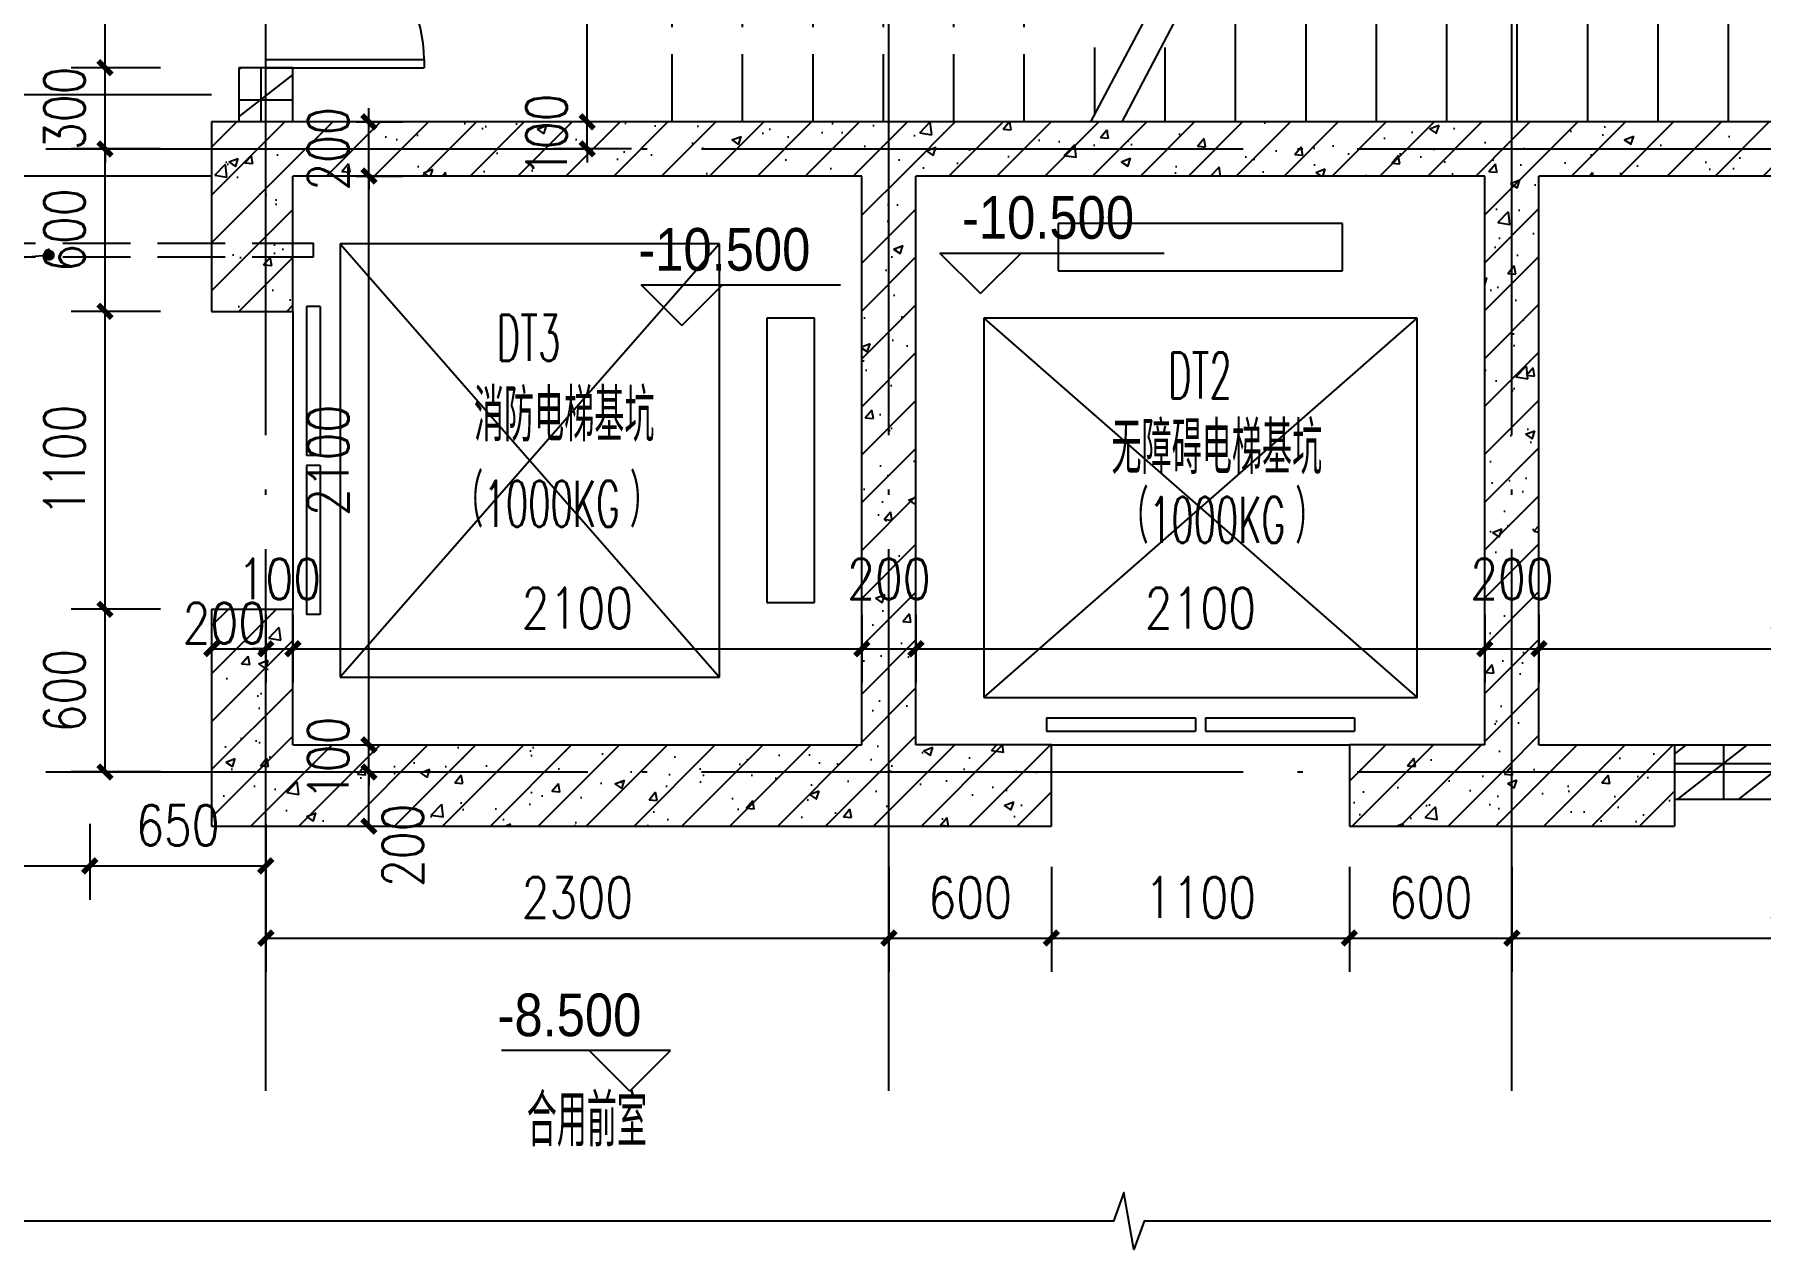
# Model space of a CAD drawing. Extents: x 718358 to 1668613, y -348838 to -159582.
# Drawn here: x 789338 to 795710, y -245569 to -241084 of the extents above; entities that cross this region are included whole.
import ezdxf

# ---------------------------------------------------------------- set-up
doc = ezdxf.new("R2010")
doc.units = 0
doc.header["$LTSCALE"] = 1000
doc.linetypes.add('DASH', pattern=[0.35, 0.25, -0.1])
doc.linetypes.add('DOTE', pattern=[2.42, 2, -0.2, 0.02, -0.2])
for name, color, linetype in [('地下室排水', 44, 'Continuous'), ('建-可见线', 7, 'Continuous'), ('建-墙体', 2, 'Continuous'), ('建-尺寸', 73, 'Continuous'), ('建-引出', 3, 'Continuous'), ('建-影线', 8, 'Continuous'), ('建-房间名', 7, 'Continuous'), ('建-柱子', 6, 'Continuous'), ('建-标高', 3, 'Continuous'), ('建-楼梯', 4, 'Continuous'), ('建-符号', 3, 'Continuous'), ('建-符号说明', 7, 'Continuous'), ('建-轴网', 14, 'DOTE'), ('建-门', 4, 'Continuous'), ('建-门窗', 4, 'Continuous')]:
    doc.layers.add(name, color=color, linetype=linetype)
doc.styles.add('_TCH_DIM', font='gt单线西文.shx', dxfattribs={"width": 0.8, "bigfont": 'gt单线中文.shx'})
doc.styles.add('DIM_FONT', font='SIMPLEX.shx', dxfattribs={"width": 0.8, "bigfont": 'GBCBIG.shx'})
doc.dimstyles.new('DIMN50', dxfattribs={"dimscale": 0.5, "dimtxt": 300, "dimasz": 100, "dimexe": 250, "dimexo": 300, "dimgap": 150, "dimtad": 1, "dimdec": 0, "dimzin": 0, "dimdsep": 46, "dimtxsty": 'DIM_FONT', "dimblk": 'ARCHTICK', "dimcen": 0.09, "dimdle": 1, "dimclrt": 7, "dimazin": 2, "dimtfac": 1, "dimtdec": 0, "dimtix": 1, "dimtmove": 2, "dimatfit": 3, "dimldrblk": 'ARCHTICK', "dimfxl": 1, "dimtolj": 1, "dimtzin": 0, "dimarcsym": 0})
pattern_1 = [(45, (0, 0), (-88.388348, 88.388348), []), (50, (0, 0), (358.63009, -31.37607), [37.5, -412.5]), (355, (0, 0), (-69.37567, 376.09607), [30, -330]), (100.4514, (29.9, -2.6), (289.25469, 344.71977), [31.8701, -350.57106]), (46.1842, (0, 100), (533.62052, -82.7595), [56.25, -618.75]), (96.6356, (44.47, 93.1), (467.33135, 487.05894), [47.80514, -525.8565]), (351.1842, (0, 100), (467.33097, 487.0593), [45, -495]), (21, (50, 75), (298.45353, -201.30945), [37.5, -412.5]), (326, (50, 75), (121.65767, 362.57502), [30, -330]), (71.4514, (74.87, 58.22), (420.11131, 161.26525), [31.8701, -350.57106]), (37.5, (0, 0), (6.079928, 166.446927), [0, -326, 0, -335, 0, -331.25]), (7.5, (0, 0), (131.53477, 197.205856), [0, -191, 0, -318.5, 0, -126.25]), (327.5, (-111.5, 0), (266.911218, -11.277436), [0, -125, 0, -390, 0, -517.5]), (317.5, (-161.5, 0), (291.593085, 50.05249), [0, -162.5, 0, -259, 0, -367.5])]
pattern_2 = [(0, (0, 0), (0, 175), []), (37.875, (200, 0), (-84.807639, 109.038328), []), (90, (200, 0), (-225, 1e-14), [])]

# ---------------------------------------------------------------- blocks, each defined once
blk = doc.blocks.new('hghgdgf')
at = {"layer": '建-楼梯'}
for p, q in [((768962.8, -238756.2), (771201.5, -238756.2)), ((768962.8, -238756.2), (768962.8, -239946.2)), ((769222.8, -238756.2), (769222.8, -239946.2)), ((769482.8, -238756.2), (769482.8, -239946.2)), ((769742.8, -238756.2), (769742.8, -239946.2)), ((770002.8, -238756.2), (770002.8, -239946.2)), ((770262.8, -238756.2), (770262.8, -239946.2)), ((770522.8, -238756.2), (770522.8, -239946.2)), ((770782.8, -238756.2), (770782.8, -239371)), ((771201.5, -238756.2), (770921.1, -239291.8)), ((771316.9, -238756.2), (770994.3, -239365)), ((771042.8, -238756.2), (771042.8, -239081)), ((770921.1, -239291.8), (771047.3, -239417.9)), ((771042.8, -239281), (771042.8, -239413.4)), ((771047.3, -239417.9), (770782.4, -239371.2)), ((770782.4, -239371.2), (770914.5, -239503.3)), ((770782.8, -239371.6), (770782.8, -239531.3)), ((770841.3, -239430.1), (770508.7, -240006.2)), ((770914.5, -239503.3), (770624.1, -240006.2)), ((768962.8, -239946.2), (768962.8, -240006.2)), ((768962.8, -239946.2), (770543.3, -239946.2)), ((768962.8, -239946.2), (768962.8, -240006.2)), ((768962.8, -240006.2), (770508.7, -240006.2)), ((768962.8, -240006.2), (770508.7, -240006.2)), ((770911.1, -240609), (771201.5, -240106.2)), ((770984.3, -240682.2), (771316.9, -240106.2)), ((772862.8, -240106.2), (771316.9, -240106.2)), ((772862.8, -240106.2), (771316.9, -240106.2)), ((772862.8, -240166.2), (772862.8, -240106.2)), ((772862.8, -240166.2), (772862.8, -240106.2)), ((772862.8, -240166.2), (771282.3, -240166.2)), ((771302.8, -241356.4), (771302.8, -240166.2)), ((771562.8, -241356.4), (771562.8, -240166.2)), ((771822.8, -241356.4), (771822.8, -240166.2)), ((772082.8, -241356.4), (772082.8, -240166.2)), ((772342.8, -241356.4), (772342.8, -240166.2)), ((772602.8, -241356.4), (772602.8, -240166.2)), ((772862.8, -241356.4), (772862.8, -240166.2)), ((771042.8, -240740.8), (771042.8, -240581)), ((771043.2, -240741.2), (770911.1, -240609)), ((770904.5, -240820.6), (770778.3, -240694.4)), ((770778.3, -240694.4), (771043.2, -240741.2)), ((770782.8, -240831.4), (770782.8, -240698.9)), ((770508.7, -241356.4), (770831.3, -240747.4)), ((771042.8, -241356.4), (771042.8, -240741.4)), ((770624.1, -241356.4), (770904.5, -240820.6)), ((770782.8, -241356.4), (770782.8, -241081.4)), ((772862.8, -241356.4), (770624.1, -241356.4))]:
    blk.add_line(p, q, dxfattribs=at)
at = {"layer": '建-楼梯', "linetype": 'DASH'}
for p, q in [((771302.8, -238780.7), (771302.8, -239946.2)), ((771316.9, -238756.2), (772862.8, -238756.2)), ((771562.8, -238756.2), (771562.8, -239946.2)), ((771822.8, -238756.2), (771822.8, -239946.2)), ((772082.8, -238756.2), (772082.8, -239946.2)), ((772342.8, -238756.2), (772342.8, -239946.2)), ((772602.8, -238756.2), (772602.8, -239946.2)), ((772862.8, -238756.2), (772862.8, -239946.2)), ((771042.8, -239420.8), (771042.8, -239946.2)), ((770782.8, -239731.3), (770782.8, -239946.2)), ((770658.8, -239946.2), (772862.8, -239946.2)), ((772862.8, -239946.2), (772862.8, -240006.2)), ((772862.8, -239946.2), (772862.8, -240006.2)), ((770624.1, -240006.2), (772862.8, -240006.2)), ((770624.1, -240006.2), (772862.8, -240006.2)), ((771201.5, -240106.2), (768962.8, -240106.2)), ((768962.8, -240166.2), (768962.8, -240106.2)), ((771201.5, -240106.2), (768962.8, -240106.2)), ((768962.8, -240166.2), (768962.8, -240106.2)), ((768962.8, -241356.4), (768962.8, -240166.2)), ((771166.8, -240166.2), (768962.8, -240166.2)), ((769222.8, -241356.4), (769222.8, -240166.2)), ((769482.8, -241356.4), (769482.8, -240166.2)), ((769742.8, -241356.4), (769742.8, -240166.2)), ((770002.8, -241356.4), (770002.8, -240166.2)), ((770262.8, -241356.4), (770262.8, -240166.2)), ((770522.8, -241331.9), (770522.8, -240166.2)), ((770782.8, -240691.5), (770782.8, -240166.2)), ((771042.8, -240381), (771042.8, -240166.2)), ((770508.7, -241356.4), (768962.8, -241356.4))]:
    blk.add_line(p, q, dxfattribs=at)
at = {"layer": '建-符号'}
for points in [[(768832.8, -239406.2, 0, 0, 0), (770632.8, -239406.2, 40, 0, 0), (770782.8, -239406.2, 0, 0, 0)], [(772992.8, -240706.2, 0, 0, 0), (771192.8, -240706.2, 40, 0, 0), (771042.8, -240706.2, 0, 0, 0)]]:
    blk.add_lwpolyline(points, format="xyseb", dxfattribs=at)
at = {"layer": '建-符号说明', "style": '_TCH_DIM', "width": 0.8}
for p in [(768681, -239481.2), (773037.8, -240781.2)]:
    blk.add_text('上', height=122.8, dxfattribs=at).set_placement(p)
blk = doc.blocks.new('_ArchTick')
at = {"color": 0, "linetype": 'ByBlock', "const_width": 0.4}
blk.add_lwpolyline([(-0.5, -0.5), (0.5, 0.5)], dxfattribs=at)
blk = doc.blocks.new('*D3150')
at = {"layer": 'Defpoints', "color": 0, "transparency": 16777216}
for p in [(790375.4, -243806.6), (790572.8, -243806.6), (790375.4, -244006.5)]:
    blk.add_point(p, dxfattribs=at)
at = {"layer": '建-尺寸', "color": 0, "lineweight": -2, "transparency": 16777216}
for p, q in [((790525.4, -243806.6), (790697.8, -243806.6)), ((790572.8, -244007), (790572.8, -243806.1)), ((790525.4, -244006.5), (790697.8, -244006.5))]:
    blk.add_line(p, q, dxfattribs=at)
at = {"layer": '建-尺寸', "color": 0, "lineweight": -2, "transparency": 16777216, "xscale": 50, "yscale": 50, "zscale": 50}
for p, rotation in [((790572.8, -243806.6), 90), ((790572.8, -244006.5), 270)]:
    blk.add_blockref('_ArchTick', p, dxfattribs=dict(at, rotation=rotation))
at = {"layer": '建-尺寸', "color": 7, "transparency": 16777216, "insert": (790697.8, -244077.4), "char_height": 150, "attachment_point": 5, "rotation": 90, "style": 'DIM_FONT'}
blk.add_mtext('\\A1;200', dxfattribs=at)
blk = doc.blocks.new('*D3151')
at = {"layer": 'Defpoints', "color": 0, "transparency": 16777216}
for p in [(790375.4, -243706.5), (790572.8, -243706.5), (790375.4, -243806.6)]:
    blk.add_point(p, dxfattribs=at)
at = {"layer": '建-尺寸', "color": 0, "lineweight": -2, "transparency": 16777216}
for p, q in [((790525.4, -243706.5), (790697.8, -243706.5)), ((790572.8, -243706.5), (790572.8, -243656.5)), ((790572.8, -243806.6), (790572.8, -243706.5)), ((790525.4, -243806.6), (790697.8, -243806.6)), ((790572.8, -243806.6), (790572.8, -243856.6))]:
    blk.add_line(p, q, dxfattribs=at)
at = {"layer": '建-尺寸', "color": 0, "lineweight": -2, "transparency": 16777216, "xscale": 50, "yscale": 50, "zscale": 50}
for p, rotation in [((790572.8, -243706.5), 270), ((790572.8, -243806.6), 90)]:
    blk.add_blockref('_ArchTick', p, dxfattribs=dict(at, rotation=rotation))
at = {"layer": '建-尺寸', "color": 7, "transparency": 16777216, "insert": (790422.8, -243756.6), "char_height": 150, "attachment_point": 5, "rotation": 90, "style": 'DIM_FONT'}
blk.add_mtext('\\A1;100', dxfattribs=at)
blk = doc.blocks.new('*D3152')
at = {"layer": 'Defpoints', "color": 0, "transparency": 16777216}
for p in [(790375.4, -241606.5), (790572.8, -241606.5), (790375.4, -243706.5)]:
    blk.add_point(p, dxfattribs=at)
at = {"layer": '建-尺寸', "color": 0, "lineweight": -2, "transparency": 16777216}
for p, q in [((790525.4, -241606.5), (790697.8, -241606.5)), ((790572.8, -243707), (790572.8, -241606)), ((790525.4, -243706.5), (790697.8, -243706.5))]:
    blk.add_line(p, q, dxfattribs=at)
at = {"layer": '建-尺寸', "color": 0, "lineweight": -2, "transparency": 16777216, "xscale": 50, "yscale": 50, "zscale": 50}
for p, rotation in [((790572.8, -241606.5), 90), ((790572.8, -243706.5), 270)]:
    blk.add_blockref('_ArchTick', p, dxfattribs=dict(at, rotation=rotation))
at = {"layer": '建-尺寸', "color": 7, "transparency": 16777216, "insert": (790422.8, -242656.5), "char_height": 150, "attachment_point": 5, "rotation": 90, "style": 'DIM_FONT'}
blk.add_mtext('\\A1;2100', dxfattribs=at)
blk = doc.blocks.new('*D3153')
at = {"layer": 'Defpoints', "color": 0, "transparency": 16777216}
for p in [(790375.4, -241406.5), (790572.8, -241406.5), (790375.4, -241606.5)]:
    blk.add_point(p, dxfattribs=at)
at = {"layer": '建-尺寸', "color": 0, "lineweight": -2, "transparency": 16777216}
for p, q in [((790525.4, -241406.5), (790697.8, -241406.5)), ((790572.8, -241406.5), (790572.8, -241356.5)), ((790572.8, -241606.5), (790572.8, -241406.5)), ((790525.4, -241606.5), (790697.8, -241606.5)), ((790572.8, -241606.5), (790572.8, -241656.5))]:
    blk.add_line(p, q, dxfattribs=at)
at = {"layer": '建-尺寸', "color": 0, "lineweight": -2, "transparency": 16777216, "xscale": 50, "yscale": 50, "zscale": 50}
for p, rotation in [((790572.8, -241406.5), 270), ((790572.8, -241606.5), 90)]:
    blk.add_blockref('_ArchTick', p, dxfattribs=dict(at, rotation=rotation))
at = {"layer": '建-尺寸', "color": 7, "transparency": 16777216, "insert": (790422.8, -241506.5), "char_height": 150, "attachment_point": 5, "rotation": 90, "style": 'DIM_FONT'}
blk.add_mtext('\\A1;200', dxfattribs=at)
blk = doc.blocks.new('*D3156')
at = {"layer": 'Defpoints', "color": 0, "transparency": 16777216}
for p in [(794892.2, -243075.4), (796992.2, -243075.4), (796992.2, -243351.7)]:
    blk.add_point(p, dxfattribs=at)
at = {"layer": '建-尺寸', "color": 0, "lineweight": -2, "transparency": 16777216}
for p, q in [((794892.2, -243225.4), (794892.2, -243476.7)), ((796992.2, -243225.4), (796992.2, -243476.7)), ((794891.7, -243351.7), (796992.7, -243351.7))]:
    blk.add_line(p, q, dxfattribs=at)
at = {"layer": '建-尺寸', "color": 0, "lineweight": -2, "transparency": 16777216, "xscale": 50, "yscale": 50, "zscale": 50, "rotation": 180}
blk.add_blockref('_ArchTick', (794892.2, -243351.7), dxfattribs=at)
at = {"layer": '建-尺寸', "color": 0, "lineweight": -2, "transparency": 16777216, "xscale": 50, "yscale": 50, "zscale": 50}
blk.add_blockref('_ArchTick', (796992.2, -243351.7), dxfattribs=at)
at = {"layer": '建-尺寸', "color": 7, "transparency": 16777216, "insert": (795942.2, -243201.7), "char_height": 150, "attachment_point": 5, "style": 'DIM_FONT'}
blk.add_mtext('\\A1;2100', dxfattribs=at)
blk = doc.blocks.new('*D3157')
at = {"layer": 'Defpoints', "color": 0, "transparency": 16777216}
for p in [(794692.2, -243075.4), (794892.2, -243075.4), (794892.2, -243351.7)]:
    blk.add_point(p, dxfattribs=at)
at = {"layer": '建-尺寸', "color": 0, "lineweight": -2, "transparency": 16777216}
for p, q in [((794692.2, -243225.4), (794692.2, -243476.7)), ((794892.2, -243225.4), (794892.2, -243476.7)), ((794691.7, -243351.7), (794892.7, -243351.7))]:
    blk.add_line(p, q, dxfattribs=at)
at = {"layer": '建-尺寸', "color": 0, "lineweight": -2, "transparency": 16777216, "xscale": 50, "yscale": 50, "zscale": 50, "rotation": 180}
blk.add_blockref('_ArchTick', (794692.2, -243351.7), dxfattribs=at)
at = {"layer": '建-尺寸', "color": 0, "lineweight": -2, "transparency": 16777216, "xscale": 50, "yscale": 50, "zscale": 50}
blk.add_blockref('_ArchTick', (794892.2, -243351.7), dxfattribs=at)
at = {"layer": '建-尺寸', "color": 7, "transparency": 16777216, "insert": (794792.2, -243094.2), "char_height": 150, "attachment_point": 5, "style": 'DIM_FONT'}
blk.add_mtext('\\A1;200', dxfattribs=at)
blk = doc.blocks.new('*D3158')
at = {"layer": 'Defpoints', "color": 0, "transparency": 16777216}
for p in [(792592.2, -243075.4), (794692.2, -243075.4), (794692.2, -243351.7)]:
    blk.add_point(p, dxfattribs=at)
at = {"layer": '建-尺寸', "color": 0, "lineweight": -2, "transparency": 16777216}
for p, q in [((792592.2, -243225.4), (792592.2, -243476.7)), ((794692.2, -243225.4), (794692.2, -243476.7)), ((792591.7, -243351.7), (794692.7, -243351.7))]:
    blk.add_line(p, q, dxfattribs=at)
at = {"layer": '建-尺寸', "color": 0, "lineweight": -2, "transparency": 16777216, "xscale": 50, "yscale": 50, "zscale": 50, "rotation": 180}
blk.add_blockref('_ArchTick', (792592.2, -243351.7), dxfattribs=at)
at = {"layer": '建-尺寸', "color": 0, "lineweight": -2, "transparency": 16777216, "xscale": 50, "yscale": 50, "zscale": 50}
blk.add_blockref('_ArchTick', (794692.2, -243351.7), dxfattribs=at)
at = {"layer": '建-尺寸', "color": 7, "transparency": 16777216, "insert": (793642.2, -243201.7), "char_height": 150, "attachment_point": 5, "style": 'DIM_FONT'}
blk.add_mtext('\\A1;2100', dxfattribs=at)
blk = doc.blocks.new('*D3159')
at = {"layer": 'Defpoints', "color": 0, "transparency": 16777216}
for p in [(792392.2, -243075.4), (792592.2, -243075.4), (792592.2, -243351.7)]:
    blk.add_point(p, dxfattribs=at)
at = {"layer": '建-尺寸', "color": 0, "lineweight": -2, "transparency": 16777216}
for p, q in [((792392.2, -243225.4), (792392.2, -243476.7)), ((792592.2, -243225.4), (792592.2, -243476.7)), ((792391.7, -243351.7), (792592.7, -243351.7))]:
    blk.add_line(p, q, dxfattribs=at)
at = {"layer": '建-尺寸', "color": 0, "lineweight": -2, "transparency": 16777216, "xscale": 50, "yscale": 50, "zscale": 50, "rotation": 180}
blk.add_blockref('_ArchTick', (792392.2, -243351.7), dxfattribs=at)
at = {"layer": '建-尺寸', "color": 0, "lineweight": -2, "transparency": 16777216, "xscale": 50, "yscale": 50, "zscale": 50}
blk.add_blockref('_ArchTick', (792592.2, -243351.7), dxfattribs=at)
at = {"layer": '建-尺寸', "color": 7, "transparency": 16777216, "insert": (792492.2, -243094.2), "char_height": 150, "attachment_point": 5, "style": 'DIM_FONT'}
blk.add_mtext('\\A1;200', dxfattribs=at)
blk = doc.blocks.new('*D3160')
at = {"layer": 'Defpoints', "color": 0, "transparency": 16777216}
for p in [(790292.2, -243075.4), (792392.2, -243075.4), (792392.2, -243351.7)]:
    blk.add_point(p, dxfattribs=at)
at = {"layer": '建-尺寸', "color": 0, "lineweight": -2, "transparency": 16777216}
for p, q in [((790292.2, -243225.4), (790292.2, -243476.7)), ((792392.2, -243225.4), (792392.2, -243476.7)), ((790291.7, -243351.7), (792392.7, -243351.7))]:
    blk.add_line(p, q, dxfattribs=at)
at = {"layer": '建-尺寸', "color": 0, "lineweight": -2, "transparency": 16777216, "xscale": 50, "yscale": 50, "zscale": 50, "rotation": 180}
blk.add_blockref('_ArchTick', (790292.2, -243351.7), dxfattribs=at)
at = {"layer": '建-尺寸', "color": 0, "lineweight": -2, "transparency": 16777216, "xscale": 50, "yscale": 50, "zscale": 50}
blk.add_blockref('_ArchTick', (792392.2, -243351.7), dxfattribs=at)
at = {"layer": '建-尺寸', "color": 7, "transparency": 16777216, "insert": (791342.2, -243201.7), "char_height": 150, "attachment_point": 5, "style": 'DIM_FONT'}
blk.add_mtext('\\A1;2100', dxfattribs=at)
blk = doc.blocks.new('*D3161')
at = {"layer": 'Defpoints', "color": 0, "transparency": 16777216}
for p in [(790192.2, -243075.4), (790292.2, -243075.4), (790292.2, -243351.7)]:
    blk.add_point(p, dxfattribs=at)
at = {"layer": '建-尺寸', "color": 0, "lineweight": -2, "transparency": 16777216}
for p, q in [((790192.2, -243225.4), (790192.2, -243476.7)), ((790292.2, -243225.4), (790292.2, -243476.7)), ((790192.2, -243351.7), (790142.2, -243351.7)), ((790192.2, -243351.7), (790292.2, -243351.7)), ((790292.2, -243351.7), (790342.2, -243351.7))]:
    blk.add_line(p, q, dxfattribs=at)
at = {"layer": '建-尺寸', "color": 0, "lineweight": -2, "transparency": 16777216, "xscale": 50, "yscale": 50, "zscale": 50}
blk.add_blockref('_ArchTick', (790192.2, -243351.7), dxfattribs=at)
at = {"layer": '建-尺寸', "color": 0, "lineweight": -2, "transparency": 16777216, "xscale": 50, "yscale": 50, "zscale": 50, "rotation": 180}
blk.add_blockref('_ArchTick', (790292.2, -243351.7), dxfattribs=at)
at = {"layer": '建-尺寸', "color": 7, "transparency": 16777216, "insert": (790242.2, -243094.2), "char_height": 150, "attachment_point": 5, "style": 'DIM_FONT'}
blk.add_mtext('\\A1;100', dxfattribs=at)
blk = doc.blocks.new('*D3162')
at = {"layer": 'Defpoints', "color": 0, "transparency": 16777216}
for p in [(789992.2, -243075.4), (790192.2, -243075.4), (790192.2, -243351.7)]:
    blk.add_point(p, dxfattribs=at)
at = {"layer": '建-尺寸', "color": 0, "lineweight": -2, "transparency": 16777216}
for p, q in [((789992.2, -243225.4), (789992.2, -243476.7)), ((790192.2, -243225.4), (790192.2, -243476.7)), ((789991.7, -243351.7), (790192.7, -243351.7))]:
    blk.add_line(p, q, dxfattribs=at)
at = {"layer": '建-尺寸', "color": 0, "lineweight": -2, "transparency": 16777216, "xscale": 50, "yscale": 50, "zscale": 50, "rotation": 180}
blk.add_blockref('_ArchTick', (789992.2, -243351.7), dxfattribs=at)
at = {"layer": '建-尺寸', "color": 0, "lineweight": -2, "transparency": 16777216, "xscale": 50, "yscale": 50, "zscale": 50}
blk.add_blockref('_ArchTick', (790192.2, -243351.7), dxfattribs=at)
at = {"layer": '建-尺寸', "color": 7, "transparency": 16777216, "insert": (790038.7, -243257.2), "char_height": 150, "attachment_point": 5, "style": 'DIM_FONT'}
blk.add_mtext('\\A1;200', dxfattribs=at)
blk = doc.blocks.new('*D3163')
at = {"layer": 'Defpoints', "color": 0, "transparency": 16777216}
for p in [(789598.6, -243206), (789953.5, -243206), (789953.5, -243806.3)]:
    blk.add_point(p, dxfattribs=at)
at = {"layer": '建-尺寸', "color": 0, "lineweight": -2, "transparency": 16777216}
for p, q in [((789803.5, -243206), (789473.6, -243206)), ((789598.6, -243806.8), (789598.6, -243205.5)), ((789803.5, -243806.3), (789473.6, -243806.3))]:
    blk.add_line(p, q, dxfattribs=at)
at = {"layer": '建-尺寸', "color": 0, "lineweight": -2, "transparency": 16777216, "xscale": 50, "yscale": 50, "zscale": 50}
for p, rotation in [((789598.6, -243206), 90), ((789598.6, -243806.3), 270)]:
    blk.add_blockref('_ArchTick', p, dxfattribs=dict(at, rotation=rotation))
at = {"layer": '建-尺寸', "color": 7, "transparency": 16777216, "insert": (789448.6, -243506.2), "char_height": 150, "attachment_point": 5, "rotation": 90, "style": 'DIM_FONT'}
blk.add_mtext('\\A1;600', dxfattribs=at)
blk = doc.blocks.new('*D3164')
at = {"layer": 'Defpoints', "color": 0, "transparency": 16777216}
for p in [(789598.6, -242106), (789953.5, -242106), (789953.5, -243206)]:
    blk.add_point(p, dxfattribs=at)
at = {"layer": '建-尺寸', "color": 0, "lineweight": -2, "transparency": 16777216}
for p, q in [((789803.5, -242106), (789473.6, -242106)), ((789598.6, -243206.5), (789598.6, -242105.5)), ((789803.5, -243206), (789473.6, -243206))]:
    blk.add_line(p, q, dxfattribs=at)
at = {"layer": '建-尺寸', "color": 0, "lineweight": -2, "transparency": 16777216, "xscale": 50, "yscale": 50, "zscale": 50}
for p, rotation in [((789598.6, -242106), 90), ((789598.6, -243206), 270)]:
    blk.add_blockref('_ArchTick', p, dxfattribs=dict(at, rotation=rotation))
at = {"layer": '建-尺寸', "color": 7, "transparency": 16777216, "insert": (789448.6, -242656), "char_height": 150, "attachment_point": 5, "rotation": 90, "style": 'DIM_FONT'}
blk.add_mtext('\\A1;1100', dxfattribs=at)
blk = doc.blocks.new('*D3165')
at = {"layer": 'Defpoints', "color": 0, "transparency": 16777216}
for p in [(789598.6, -241506.3), (789953.5, -241506.3), (789953.5, -242106)]:
    blk.add_point(p, dxfattribs=at)
at = {"layer": '建-尺寸', "color": 0, "lineweight": -2, "transparency": 16777216}
for p, q in [((789803.5, -241506.3), (789473.6, -241506.3)), ((789598.6, -242106.5), (789598.6, -241505.8)), ((789803.5, -242106), (789473.6, -242106))]:
    blk.add_line(p, q, dxfattribs=at)
at = {"layer": '建-尺寸', "color": 0, "lineweight": -2, "transparency": 16777216, "xscale": 50, "yscale": 50, "zscale": 50}
for p, rotation in [((789598.6, -241506.3), 90), ((789598.6, -242106), 270)]:
    blk.add_blockref('_ArchTick', p, dxfattribs=dict(at, rotation=rotation))
at = {"layer": '建-尺寸', "color": 7, "transparency": 16777216, "insert": (789448.6, -241806.2), "char_height": 150, "attachment_point": 5, "rotation": 90, "style": 'DIM_FONT'}
blk.add_mtext('\\A1;600', dxfattribs=at)
blk = doc.blocks.new('*D3166')
at = {"layer": 'Defpoints', "color": 0, "transparency": 16777216}
for p in [(789598.6, -241206.5), (789953.5, -241206.5), (789953.5, -241506.3)]:
    blk.add_point(p, dxfattribs=at)
at = {"layer": '建-尺寸', "color": 0, "lineweight": -2, "transparency": 16777216}
for p, q in [((789598.6, -241206.5), (789598.6, -241156.5)), ((789803.5, -241206.5), (789473.6, -241206.5)), ((789598.6, -241506.3), (789598.6, -241206.5)), ((789803.5, -241506.3), (789473.6, -241506.3)), ((789598.6, -241506.3), (789598.6, -241556.3))]:
    blk.add_line(p, q, dxfattribs=at)
at = {"layer": '建-尺寸', "color": 0, "lineweight": -2, "transparency": 16777216, "xscale": 50, "yscale": 50, "zscale": 50}
for p, rotation in [((789598.6, -241206.5), 270), ((789598.6, -241506.3), 90)]:
    blk.add_blockref('_ArchTick', p, dxfattribs=dict(at, rotation=rotation))
at = {"layer": '建-尺寸', "color": 7, "transparency": 16777216, "insert": (789448.6, -241356.4), "char_height": 150, "attachment_point": 5, "rotation": 90, "style": 'DIM_FONT'}
blk.add_mtext('\\A1;300', dxfattribs=at)
blk = doc.blocks.new('*D3167')
at = {"layer": 'Defpoints', "color": 0, "transparency": 16777216}
for p in [(789598.6, -240006.5), (789953.5, -240006.5), (789953.5, -241206.5)]:
    blk.add_point(p, dxfattribs=at)
at = {"layer": '建-尺寸', "color": 0, "lineweight": -2, "transparency": 16777216}
for p, q in [((789803.5, -240006.5), (789473.6, -240006.5)), ((789598.6, -241207), (789598.6, -240006)), ((789803.5, -241206.5), (789473.6, -241206.5))]:
    blk.add_line(p, q, dxfattribs=at)
at = {"layer": '建-尺寸', "color": 0, "lineweight": -2, "transparency": 16777216, "xscale": 50, "yscale": 50, "zscale": 50}
for p, rotation in [((789598.6, -240006.5), 90), ((789598.6, -241206.5), 270)]:
    blk.add_blockref('_ArchTick', p, dxfattribs=dict(at, rotation=rotation))
at = {"layer": '建-尺寸', "color": 7, "transparency": 16777216, "insert": (789448.6, -240606.5), "char_height": 150, "attachment_point": 5, "rotation": 90, "style": 'DIM_FONT'}
blk.add_mtext('\\A1;1200', dxfattribs=at)
blk = doc.blocks.new('*D3172')
at = {"layer": 'Defpoints', "color": 0, "transparency": 16777216}
for p in [(791378.5, -240156.3), (791692.2, -240156.3), (791692.2, -241406.4)]:
    blk.add_point(p, dxfattribs=at)
at = {"layer": '建-尺寸', "color": 0, "lineweight": -2, "transparency": 16777216}
for p, q in [((791542.2, -240156.3), (791253.5, -240156.3)), ((791378.5, -241406.9), (791378.5, -240155.8)), ((791542.2, -241406.4), (791253.5, -241406.4))]:
    blk.add_line(p, q, dxfattribs=at)
at = {"layer": '建-尺寸', "color": 0, "lineweight": -2, "transparency": 16777216, "xscale": 50, "yscale": 50, "zscale": 50}
for p, rotation in [((791378.5, -240156.3), 90), ((791378.5, -241406.4), 270)]:
    blk.add_blockref('_ArchTick', p, dxfattribs=dict(at, rotation=rotation))
at = {"layer": '建-尺寸', "color": 7, "transparency": 16777216, "insert": (791228.5, -240781.3), "char_height": 150, "attachment_point": 5, "rotation": 90, "style": 'DIM_FONT'}
blk.add_mtext('\\A1;1250', dxfattribs=at)
blk = doc.blocks.new('*D3173')
at = {"layer": 'Defpoints', "color": 0, "transparency": 16777216}
for p in [(791378.5, -241406.4), (791692.2, -241406.4), (791692.2, -241506.2)]:
    blk.add_point(p, dxfattribs=at)
at = {"layer": '建-尺寸', "color": 0, "lineweight": -2, "transparency": 16777216}
for p, q in [((791542.2, -241406.4), (791253.5, -241406.4)), ((791378.5, -241406.4), (791378.5, -241356.4)), ((791378.5, -241506.2), (791378.5, -241406.4)), ((791542.2, -241506.2), (791253.5, -241506.2)), ((791378.5, -241506.2), (791378.5, -241556.2))]:
    blk.add_line(p, q, dxfattribs=at)
at = {"layer": '建-尺寸', "color": 0, "lineweight": -2, "transparency": 16777216, "xscale": 50, "yscale": 50, "zscale": 50}
for p, rotation in [((791378.5, -241406.4), 270), ((791378.5, -241506.2), 90)]:
    blk.add_blockref('_ArchTick', p, dxfattribs=dict(at, rotation=rotation))
at = {"layer": '建-尺寸', "color": 7, "transparency": 16777216, "insert": (791228.5, -241456.3), "char_height": 150, "attachment_point": 5, "rotation": 90, "style": 'DIM_FONT'}
blk.add_mtext('\\A1;100', dxfattribs=at)
blk = doc.blocks.new('*D3177')
at = {"layer": 'Defpoints', "color": 0, "transparency": 16777216}
for p in [(790192.2, -244006.5), (792492.2, -244006.5), (792492.2, -244419.6)]:
    blk.add_point(p, dxfattribs=at)
at = {"layer": '建-尺寸', "color": 0, "lineweight": -2, "transparency": 16777216}
for p, q in [((790192.2, -244156.5), (790192.2, -244544.6)), ((792492.2, -244156.5), (792492.2, -244544.6)), ((790191.7, -244419.6), (792492.7, -244419.6))]:
    blk.add_line(p, q, dxfattribs=at)
at = {"layer": '建-尺寸', "color": 0, "lineweight": -2, "transparency": 16777216, "xscale": 50, "yscale": 50, "zscale": 50, "rotation": 180}
blk.add_blockref('_ArchTick', (790192.2, -244419.6), dxfattribs=at)
at = {"layer": '建-尺寸', "color": 0, "lineweight": -2, "transparency": 16777216, "xscale": 50, "yscale": 50, "zscale": 50}
blk.add_blockref('_ArchTick', (792492.2, -244419.6), dxfattribs=at)
at = {"layer": '建-尺寸', "color": 7, "transparency": 16777216, "insert": (791342.2, -244269.6), "char_height": 150, "attachment_point": 5, "style": 'DIM_FONT'}
blk.add_mtext('\\A1;2300', dxfattribs=at)
blk = doc.blocks.new('*D3178')
at = {"layer": 'Defpoints', "color": 0, "transparency": 16777216}
for p in [(792492.2, -244006.5), (793092.2, -244006.5), (793092.2, -244419.6)]:
    blk.add_point(p, dxfattribs=at)
at = {"layer": '建-尺寸', "color": 0, "lineweight": -2, "transparency": 16777216}
for p, q in [((792492.2, -244156.5), (792492.2, -244544.6)), ((793092.2, -244156.5), (793092.2, -244544.6)), ((792491.7, -244419.6), (793092.7, -244419.6))]:
    blk.add_line(p, q, dxfattribs=at)
at = {"layer": '建-尺寸', "color": 0, "lineweight": -2, "transparency": 16777216, "xscale": 50, "yscale": 50, "zscale": 50, "rotation": 180}
blk.add_blockref('_ArchTick', (792492.2, -244419.6), dxfattribs=at)
at = {"layer": '建-尺寸', "color": 0, "lineweight": -2, "transparency": 16777216, "xscale": 50, "yscale": 50, "zscale": 50}
blk.add_blockref('_ArchTick', (793092.2, -244419.6), dxfattribs=at)
at = {"layer": '建-尺寸', "color": 7, "transparency": 16777216, "insert": (792792.2, -244269.6), "char_height": 150, "attachment_point": 5, "style": 'DIM_FONT'}
blk.add_mtext('\\A1;600', dxfattribs=at)
blk = doc.blocks.new('*D3179')
at = {"layer": 'Defpoints', "color": 0, "transparency": 16777216}
for p in [(793092.2, -244006.5), (794192.2, -244006.5), (794192.2, -244419.6)]:
    blk.add_point(p, dxfattribs=at)
at = {"layer": '建-尺寸', "color": 0, "lineweight": -2, "transparency": 16777216}
for p, q in [((793092.2, -244156.5), (793092.2, -244544.6)), ((794192.2, -244156.5), (794192.2, -244544.6)), ((793091.7, -244419.6), (794192.7, -244419.6))]:
    blk.add_line(p, q, dxfattribs=at)
at = {"layer": '建-尺寸', "color": 0, "lineweight": -2, "transparency": 16777216, "xscale": 50, "yscale": 50, "zscale": 50, "rotation": 180}
blk.add_blockref('_ArchTick', (793092.2, -244419.6), dxfattribs=at)
at = {"layer": '建-尺寸', "color": 0, "lineweight": -2, "transparency": 16777216, "xscale": 50, "yscale": 50, "zscale": 50}
blk.add_blockref('_ArchTick', (794192.2, -244419.6), dxfattribs=at)
at = {"layer": '建-尺寸', "color": 7, "transparency": 16777216, "insert": (793642.2, -244269.6), "char_height": 150, "attachment_point": 5, "style": 'DIM_FONT'}
blk.add_mtext('\\A1;1100', dxfattribs=at)
blk = doc.blocks.new('*D3180')
at = {"layer": 'Defpoints', "color": 0, "transparency": 16777216}
for p in [(794192.2, -244006.5), (794792.2, -244006.5), (794792.2, -244419.6)]:
    blk.add_point(p, dxfattribs=at)
at = {"layer": '建-尺寸', "color": 0, "lineweight": -2, "transparency": 16777216}
for p, q in [((794192.2, -244156.5), (794192.2, -244544.6)), ((794792.2, -244156.5), (794792.2, -244544.6)), ((794191.7, -244419.6), (794792.7, -244419.6))]:
    blk.add_line(p, q, dxfattribs=at)
at = {"layer": '建-尺寸', "color": 0, "lineweight": -2, "transparency": 16777216, "xscale": 50, "yscale": 50, "zscale": 50, "rotation": 180}
blk.add_blockref('_ArchTick', (794192.2, -244419.6), dxfattribs=at)
at = {"layer": '建-尺寸', "color": 0, "lineweight": -2, "transparency": 16777216, "xscale": 50, "yscale": 50, "zscale": 50}
blk.add_blockref('_ArchTick', (794792.2, -244419.6), dxfattribs=at)
at = {"layer": '建-尺寸', "color": 7, "transparency": 16777216, "insert": (794492.2, -244269.6), "char_height": 150, "attachment_point": 5, "style": 'DIM_FONT'}
blk.add_mtext('\\A1;600', dxfattribs=at)
blk = doc.blocks.new('*D3181')
at = {"layer": 'Defpoints', "color": 0, "transparency": 16777216}
for p in [(794792.2, -244006.5), (797092.2, -244006.5), (797092.2, -244419.6)]:
    blk.add_point(p, dxfattribs=at)
at = {"layer": '建-尺寸', "color": 0, "lineweight": -2, "transparency": 16777216}
for p, q in [((794792.2, -244156.5), (794792.2, -244544.6)), ((797092.2, -244156.5), (797092.2, -244544.6)), ((794791.7, -244419.6), (797092.7, -244419.6))]:
    blk.add_line(p, q, dxfattribs=at)
at = {"layer": '建-尺寸', "color": 0, "lineweight": -2, "transparency": 16777216, "xscale": 50, "yscale": 50, "zscale": 50, "rotation": 180}
blk.add_blockref('_ArchTick', (794792.2, -244419.6), dxfattribs=at)
at = {"layer": '建-尺寸', "color": 0, "lineweight": -2, "transparency": 16777216, "xscale": 50, "yscale": 50, "zscale": 50}
blk.add_blockref('_ArchTick', (797092.2, -244419.6), dxfattribs=at)
at = {"layer": '建-尺寸', "color": 7, "transparency": 16777216, "insert": (795942.2, -244269.6), "char_height": 150, "attachment_point": 5, "style": 'DIM_FONT'}
blk.add_mtext('\\A1;2300', dxfattribs=at)
blk = doc.blocks.new('*D3185')
at = {"layer": 'Defpoints', "color": 0, "transparency": 16777216}
for p in [(789542.5, -243847.4), (790192.2, -243847.4), (790192.2, -244153.6)]:
    blk.add_point(p, dxfattribs=at)
at = {"layer": '建-尺寸', "color": 0, "lineweight": -2, "transparency": 16777216}
for p, q in [((789542.5, -243997.4), (789542.5, -244278.6)), ((790192.2, -243997.4), (790192.2, -244278.6)), ((789542, -244153.6), (790192.7, -244153.6))]:
    blk.add_line(p, q, dxfattribs=at)
at = {"layer": '建-尺寸', "color": 0, "lineweight": -2, "transparency": 16777216, "xscale": 50, "yscale": 50, "zscale": 50, "rotation": 180}
blk.add_blockref('_ArchTick', (789542.5, -244153.6), dxfattribs=at)
at = {"layer": '建-尺寸', "color": 0, "lineweight": -2, "transparency": 16777216, "xscale": 50, "yscale": 50, "zscale": 50}
blk.add_blockref('_ArchTick', (790192.2, -244153.6), dxfattribs=at)
at = {"layer": '建-尺寸', "color": 7, "transparency": 16777216, "insert": (789867.4, -244003.6), "char_height": 150, "attachment_point": 5, "style": 'DIM_FONT'}
blk.add_mtext('\\A1;650', dxfattribs=at)
blk = doc.blocks.new('*D3186')
at = {"layer": 'Defpoints', "color": 0, "transparency": 16777216}
for p in [(788542.5, -243847.4), (789542.5, -243847.4), (789542.5, -244153.6)]:
    blk.add_point(p, dxfattribs=at)
at = {"layer": '建-尺寸', "color": 0, "lineweight": -2, "transparency": 16777216}
for p, q in [((788542.5, -243997.4), (788542.5, -244278.6)), ((789542.5, -243997.4), (789542.5, -244278.6)), ((788542, -244153.6), (789543, -244153.6))]:
    blk.add_line(p, q, dxfattribs=at)
at = {"layer": '建-尺寸', "color": 0, "lineweight": -2, "transparency": 16777216, "xscale": 50, "yscale": 50, "zscale": 50, "rotation": 180}
blk.add_blockref('_ArchTick', (788542.5, -244153.6), dxfattribs=at)
at = {"layer": '建-尺寸', "color": 0, "lineweight": -2, "transparency": 16777216, "xscale": 50, "yscale": 50, "zscale": 50}
blk.add_blockref('_ArchTick', (789542.5, -244153.6), dxfattribs=at)
at = {"layer": '建-尺寸', "color": 7, "transparency": 16777216, "insert": (789042.5, -244003.6), "char_height": 150, "attachment_point": 5, "style": 'DIM_FONT'}
blk.add_mtext('\\A1;1000', dxfattribs=at)

msp = doc.modelspace()

# ---------------------------------------------------------------- hatches: boundary and pattern name
at = {"layer": '建-影线'}
h = msp.add_hatch(dxfattribs=at)
h.set_pattern_fill('空心砖', color=256, scale=50, style=0)
h.set_pattern_definition(pattern_2)
h.paths.add_polyline_path([(790292.2, -241406.5), (790292.2, -241206.5), (790092.2, -241206.5), (790092.2, -241406.5)])
h = msp.add_hatch(dxfattribs=at)
h.set_pattern_fill('钢筋混凝土', color=256, scale=50, style=0)
h.set_pattern_definition(pattern_1)
h.paths.add_polyline_path([(789992.2, -241406.5), (789992.2, -242106.3), (790292.2, -242106.3), (790292.2, -241606.5)])
h = msp.add_hatch(dxfattribs=at)
h.set_pattern_fill('钢筋混凝土', color=256, scale=50, style=0)
h.set_pattern_definition(pattern_1)
h.paths.add_polyline_path([(792492.1, -241539.9), (792491.9, -241406.5), (789992.2, -241406.5), (790292.2, -241606.5), (792392.2, -241606.5)])
h = msp.add_hatch(dxfattribs=at)
h.set_pattern_fill('钢筋混凝土', color=256, scale=50, style=0)
h.set_pattern_definition(pattern_1)
h.paths.add_polyline_path([(794792.1, -241539.9), (794791.9, -241406.5), (792491.9, -241406.5), (792492.1, -241539.9), (792592.2, -241606.5), (794692.2, -241606.5)])
h = msp.add_hatch(dxfattribs=at)
h.set_pattern_fill('钢筋混凝土', color=256, scale=50, style=0)
h.set_pattern_definition(pattern_1)
h.paths.add_polyline_path([(796992.2, -241606.5), (797292.2, -241406.5), (794791.9, -241406.5), (794792.1, -241539.9), (794892.2, -241606.5)])
h = msp.add_hatch(dxfattribs=at)
h.set_pattern_fill('钢筋混凝土', color=256, scale=50, style=0)
h.set_pattern_definition(pattern_1)
h.paths.add_polyline_path([(792492.1, -243806.5), (792592.2, -243706.5), (792592.2, -241606.5), (792492.1, -241539.9), (792392.2, -241606.5), (792392.2, -243706.5)])
h = msp.add_hatch(dxfattribs=at)
h.set_pattern_fill('钢筋混凝土', color=256, scale=50, style=0)
h.set_pattern_definition(pattern_1)
h.paths.add_polyline_path([(794792.1, -243806.5), (794892.2, -243706.5), (794892.2, -241606.5), (794792.1, -241539.9), (794692.2, -241606.5), (794692.2, -243706.5)])
h = msp.add_hatch(dxfattribs=at)
h.set_pattern_fill('钢筋混凝土', color=256, scale=50, style=0)
h.set_pattern_definition(pattern_1)
h.paths.add_polyline_path([(790292.2, -243706.5), (790292.2, -243206.3), (789992.2, -243206.3), (789992.2, -244006.5)])
h = msp.add_hatch(dxfattribs=at)
h.set_pattern_fill('钢筋混凝土', color=256, scale=50, style=0)
h.set_pattern_definition(pattern_1)
h.paths.add_polyline_path([(790292.2, -243706.5), (789992.2, -244006.5), (792491.9, -244006.5), (792492.1, -243806.5), (792392.2, -243706.5)])
h = msp.add_hatch(dxfattribs=at)
h.set_pattern_fill('钢筋混凝土', color=256, scale=50, style=0)
h.set_pattern_definition(pattern_1)
h.paths.add_polyline_path([(792491.9, -244006.5), (793092.2, -244006.5), (793092.2, -243706.5), (792592.2, -243706.5), (792492.1, -243806.5)])
h = msp.add_hatch(dxfattribs=at)
h.set_pattern_fill('钢筋混凝土', color=256, scale=50, style=0)
h.set_pattern_definition(pattern_1)
h.paths.add_polyline_path([(794692.2, -243706.5), (794192.2, -243706.5), (794192.2, -244006.5), (794791.9, -244006.5), (794792.1, -243806.5)])
h = msp.add_hatch(dxfattribs=at)
h.set_pattern_fill('钢筋混凝土', color=256, scale=50, style=0)
h.set_pattern_definition(pattern_1)
h.paths.add_polyline_path([(794792.1, -243806.5), (794791.9, -244006.5), (795392.2, -244006.5), (795392.2, -243706.5), (794892.2, -243706.5)])
h = msp.add_hatch(dxfattribs=at)
h.set_pattern_fill('空心砖', color=256, scale=50, style=0)
h.set_pattern_definition(pattern_2)
h.paths.add_polyline_path([(795392.2, -243706.5), (795392.2, -243906.5), (796492.2, -243906.5), (796492.2, -243706.5)])

# ---------------------------------------------------------------- linework, layer by layer
at = {"layer": '地下室排水', "linetype": 'DASH'}
for p, q in [((789092.2, -241854.2), (790367.6, -241854.2)), ((790367.6, -241904.2), (790367.6, -241854.2)), ((789092.2, -241904.2), (790367.6, -241904.2))]:
    msp.add_line(p, q, dxfattribs=at)
at = {"layer": '建-墙体'}
for p, q in [((790292.2, -241206.5), (790092.2, -241206.5)), ((790092.2, -241206.5), (790092.2, -241406.5)), ((790292.2, -241406.5), (790292.2, -241206.5)), ((795392.2, -243706.5), (796492.2, -243706.5)), ((795392.2, -243906.5), (796492.2, -243906.5))]:
    msp.add_line(p, q, dxfattribs=at)
at = {"layer": '建-引出'}
msp.add_line((789393, -241898.6), (787036.3, -242116.7), dxfattribs=at)
at = {"layer": '建-引出', "const_width": 20}
msp.add_lwpolyline([(789403, -241897.7, 1), (789383, -241899.5, 1)], format="xyb", close=True, dxfattribs=at)
at = {"layer": '建-柱子'}
for p, q in [((789992.2, -241406.5), (789992.2, -242106.3)), ((792491.9, -241406.5), (789992.2, -241406.5)), ((794791.9, -241406.5), (792491.9, -241406.5)), ((797292.2, -241406.5), (794791.9, -241406.5)), ((790292.2, -242106.3), (790292.2, -241606.5)), ((792392.2, -241606.5), (790292.2, -241606.5)), ((792392.2, -243706.5), (792392.2, -241606.5)), ((794692.2, -241606.5), (792592.2, -241606.5)), ((792592.2, -243706.5), (792592.2, -241606.5)), ((794692.2, -243706.5), (794692.2, -241606.5)), ((796992.2, -241606.5), (794892.2, -241606.5)), ((794892.2, -243706.5), (794892.2, -241606.5)), ((789992.2, -242106.3), (790292.2, -242106.3)), ((790292.2, -243206.3), (789992.2, -243206.3)), ((789992.2, -243206.3), (789992.2, -244006.5)), ((790292.2, -243706.5), (790292.2, -243206.3)), ((790292.2, -243706.5), (792392.2, -243706.5)), ((793092.2, -243706.5), (792592.2, -243706.5)), ((793092.2, -244006.5), (793092.2, -243706.5)), ((794692.2, -243706.5), (794192.2, -243706.5)), ((794192.2, -243706.5), (794192.2, -244006.5)), ((794892.2, -243706.5), (795392.2, -243706.5)), ((795392.2, -243706.5), (795392.2, -244006.5)), ((789992.2, -244006.5), (792491.9, -244006.5)), ((792491.9, -244006.5), (793092.2, -244006.5)), ((794192.2, -244006.5), (794791.9, -244006.5)), ((794791.9, -244006.5), (795392.2, -244006.5))]:
    msp.add_line(p, q, dxfattribs=at)
at = {"layer": '建-标高'}
for p, q in [((792830.2, -242040.7), (792680.2, -241890.7)), ((792680.2, -241890.7), (793508, -241890.7)), ((792830.2, -242040.7), (792980.2, -241890.7)), ((791727.5, -242158.3), (791577.5, -242008.3)), ((791577.5, -242008.3), (792313.1, -242008.3)), ((791727.5, -242158.3), (791877.5, -242008.3)), ((791685.9, -244834.4), (791062.6, -244834.4)), ((791535.9, -244984.4), (791385.9, -244834.4)), ((791535.9, -244984.4), (791685.9, -244834.4))]:
    msp.add_line(p, q, dxfattribs=at)
at = {"layer": '建-楼梯'}
for p, q in [((789992.2, -241306.5), (788092.2, -241306.5)), ((789992.2, -241606.5), (788092.2, -241606.5)), ((793117.2, -241781.3), (793117.2, -241956.3)), ((794167.2, -241781.3), (793117.2, -241781.3)), ((794167.2, -241956.3), (794167.2, -241781.3)), ((791867.2, -241856.3), (790467.2, -241856.3)), ((790467.2, -241856.3), (790467.2, -243456.3)), ((791867.2, -241856.3), (790467.2, -243456.3)), ((790467.2, -241856.3), (791867.2, -243456.3)), ((791867.2, -243456.3), (791867.2, -241856.3)), ((793117.2, -241956.3), (794167.2, -241956.3)), ((792217.2, -242131.3), (792042.2, -242131.3)), ((792042.2, -242131.3), (792042.2, -243181.3)), ((792217.2, -243181.3), (792217.2, -242131.3)), ((792842.2, -242131.3), (792842.2, -243531.3)), ((794442.2, -242131.3), (792842.2, -242131.3)), ((792842.2, -242131.3), (794442.2, -243531.3)), ((792842.2, -243531.3), (794442.2, -242131.3)), ((794442.2, -243531.3), (794442.2, -242131.3)), ((792042.2, -243181.3), (792217.2, -243181.3)), ((790467.2, -243456.3), (791867.2, -243456.3)), ((792842.2, -243531.3), (794442.2, -243531.3))]:
    msp.add_line(p, q, dxfattribs=at)
at = {"layer": '建-符号'}
msp.add_lwpolyline([(799795.5, -245464.4), (793434.2, -245464.4), (793396, -245569.4), (793359, -245359.4), (793321.7, -245464.4), (786960.4, -245464.4)], dxfattribs=at)
at = {"layer": '建-轴网'}
for p, q in [((790192.2, -244983.5), (790192.2, -238098.6)), ((792492.2, -244983.5), (792492.2, -238098.6)), ((794792.2, -244983.5), (794792.2, -238098.6)), ((786960.4, -241506.3), (799795.5, -241506.3)), ((786960.4, -243806.3), (799795.5, -243806.3))]:
    msp.add_line(p, q, dxfattribs=at)
at = {"layer": '建-门'}
for p, q in [((790192.2, -241176.5), (790777.2, -241176.5)), ((790192.2, -241206.5), (790192.2, -241176.5)), ((790192.2, -241206.5), (790777.2, -241206.5)), ((790777.2, -241176.5), (790777.2, -241206.5))]:
    msp.add_line(p, q, dxfattribs=at)
msp.add_arc((790192.2, -241191.5), 585, 1.46928, 90, dxfattribs=at)
at = {"layer": '建-门窗'}
for p, q in [((790292.2, -242106.3), (790292.2, -243206.3)), ((790342.2, -242088), (790342.2, -242638)), ((790392.2, -242088), (790342.2, -242088)), ((790392.2, -242088), (790392.2, -242638)), ((790392.2, -242638), (790342.2, -242638)), ((790392.2, -242674.7), (790342.2, -242674.7)), ((790342.2, -242674.7), (790342.2, -243224.7)), ((790392.2, -242674.7), (790392.2, -243224.7)), ((790392.2, -243224.7), (790342.2, -243224.7)), ((793073.9, -243606.5), (793623.9, -243606.5)), ((793073.9, -243606.5), (793073.9, -243656.5)), ((793623.9, -243606.5), (793623.9, -243656.5)), ((793660.6, -243606.5), (793660.6, -243656.5)), ((793660.6, -243606.5), (794210.6, -243606.5)), ((794210.6, -243606.5), (794210.6, -243656.5)), ((793073.9, -243656.5), (793623.9, -243656.5)), ((793092.2, -243706.5), (794192.2, -243706.5)), ((793660.6, -243656.5), (794210.6, -243656.5))]:
    msp.add_line(p, q, dxfattribs=at)

# ---------------------------------------------------------------- block references
at = {"layer": '建-可见线'}
msp.add_blockref('hghgdgf', (22729.4, -50), dxfattribs=at)

# ---------------------------------------------------------------- texts
at = {"layer": '建-房间名', "style": 'DIM_FONT'}
for s, height, width, p in [('DT3', 170, 0.564706, (791045.1, -242288.9)), ('DT2', 170, 0.564706, (793523.4, -242427.6)), ('消防电梯基坑', 192.91, 0.8, (790960.2, -242586.4)), ('无障碍电梯基坑', 192.91, 0.8, (793314, -242706.8)), ('（', 192.9, 0.8, (790884, -242901.3)), ('）', 192.9, 0.8, (791535.7, -242901.3)), ('1000KG', 170, 0.564706, (790996.3, -242901.3)), ('（', 192.9, 0.8, (793340.4, -242961.2)), ('）', 192.9, 0.8, (793992.2, -242961.2)), ('1000KG', 170, 0.564706, (793452.8, -242961.2)), ('合用前室', 192.91, 0.8, (791155.2, -245189.2))]:
    msp.add_text(s, height=height, dxfattribs=dict(at, width=width)).set_placement(p)
at = {"layer": '建-标高', "style": '_TCH_DIM', "width": 0.888889}
for s, p in [('-10.500', (792762.3, -241838.2)), ('-10.500', (791567.4, -241955.8)), ('-8.500', (791047.6, -244781.9))]:
    msp.add_text(s, height=157.5, dxfattribs=at).set_placement(p)

# ---------------------------------------------------------------- dimensions: what is measured, and where the dimension line sits
at = {"layer": '建-尺寸'}
for p1, p2, distance, picture, middle in [((789953.5, -241206.5), (789953.5, -240006.5), 354.8, '*D3167', (789448.6, -240606.5)), ((791692.2, -241406.4), (791692.2, -240156.3), 313.8, '*D3172', (791228.5, -240781.3)), ((789953.5, -241506.3), (789953.5, -241206.5), 354.8, '*D3166', (789448.6, -241356.4)), ((791692.2, -241506.2), (791692.2, -241406.4), 313.8, '*D3173', (791228.5, -241456.3)), ((790375.4, -241606.5), (790375.4, -241406.5), -197.4, '*D3153', (790422.8, -241506.5)), ((789953.5, -242106), (789953.5, -241506.3), 354.8, '*D3165', (789448.6, -241806.2)), ((790375.4, -243706.5), (790375.4, -241606.5), -197.4, '*D3152', (790422.8, -242656.5)), ((789953.5, -243206), (789953.5, -242106), 354.8, '*D3164', (789448.6, -242656)), ((790292.2, -243075.4), (792392.2, -243075.4), -276.3, '*D3160', (791342.2, -243201.7)), ((792592.2, -243075.4), (794692.2, -243075.4), -276.3, '*D3158', (793642.2, -243201.7)), ((794892.2, -243075.4), (796992.2, -243075.4), -276.3, '*D3156', (795942.2, -243201.7)), ((789953.5, -243806.3), (789953.5, -243206), 354.8, '*D3163', (789448.6, -243506.2)), ((790375.4, -243806.6), (790375.4, -243706.5), -197.4, '*D3151', (790422.8, -243756.6)), ((788542.5, -243847.4), (789542.5, -243847.4), -306.2, '*D3186', (789042.5, -244003.6)), ((789542.5, -243847.4), (790192.2, -243847.4), -306.2, '*D3185', (789867.4, -244003.6)), ((790192.2, -244006.5), (792492.2, -244006.5), -413.1, '*D3177', (791342.2, -244269.6)), ((792492.2, -244006.5), (793092.2, -244006.5), -413.1, '*D3178', (792792.2, -244269.6)), ((793092.2, -244006.5), (794192.2, -244006.5), -413.1, '*D3179', (793642.2, -244269.6)), ((794192.2, -244006.5), (794792.2, -244006.5), -413.1, '*D3180', (794492.2, -244269.6)), ((794792.2, -244006.5), (797092.2, -244006.5), -413.1, '*D3181', (795942.2, -244269.6))]:
    dim = msp.add_aligned_dim(p1=p1, p2=p2, distance=distance, dimstyle='DIMN50', dxfattribs=at)
    dim.commit()
    dim.dimension.update_dxf_attribs({"geometry": picture, "text_midpoint": middle})
for base, p1, p2, angle, picture, middle in [((790292.2, -243351.7), (790192.2, -243075.4), (790292.2, -243075.4), 0, '*D3161', (790242.2, -243094.2)), ((792592.2, -243351.7), (792392.2, -243075.4), (792592.2, -243075.4), 0, '*D3159', (792492.2, -243094.2)), ((794892.2, -243351.7), (794692.2, -243075.4), (794892.2, -243075.4), 0, '*D3157', (794792.2, -243094.2)), ((790192.2, -243351.7), (789992.2, -243075.4), (790192.2, -243075.4), 0, '*D3162', (790038.7, -243257.2)), ((790572.8, -243806.6), (790375.4, -244006.5), (790375.4, -243806.6), 90, '*D3150', (790697.8, -244077.4))]:
    dim = msp.add_linear_dim(base=base, p1=p1, p2=p2, angle=angle, dimstyle='DIMN50', dxfattribs=at)
    dim.commit()
    dim.dimension.update_dxf_attribs({"geometry": picture, "text_midpoint": middle, "dimtype": 161})

doc.saveas('drawing.dxf')
